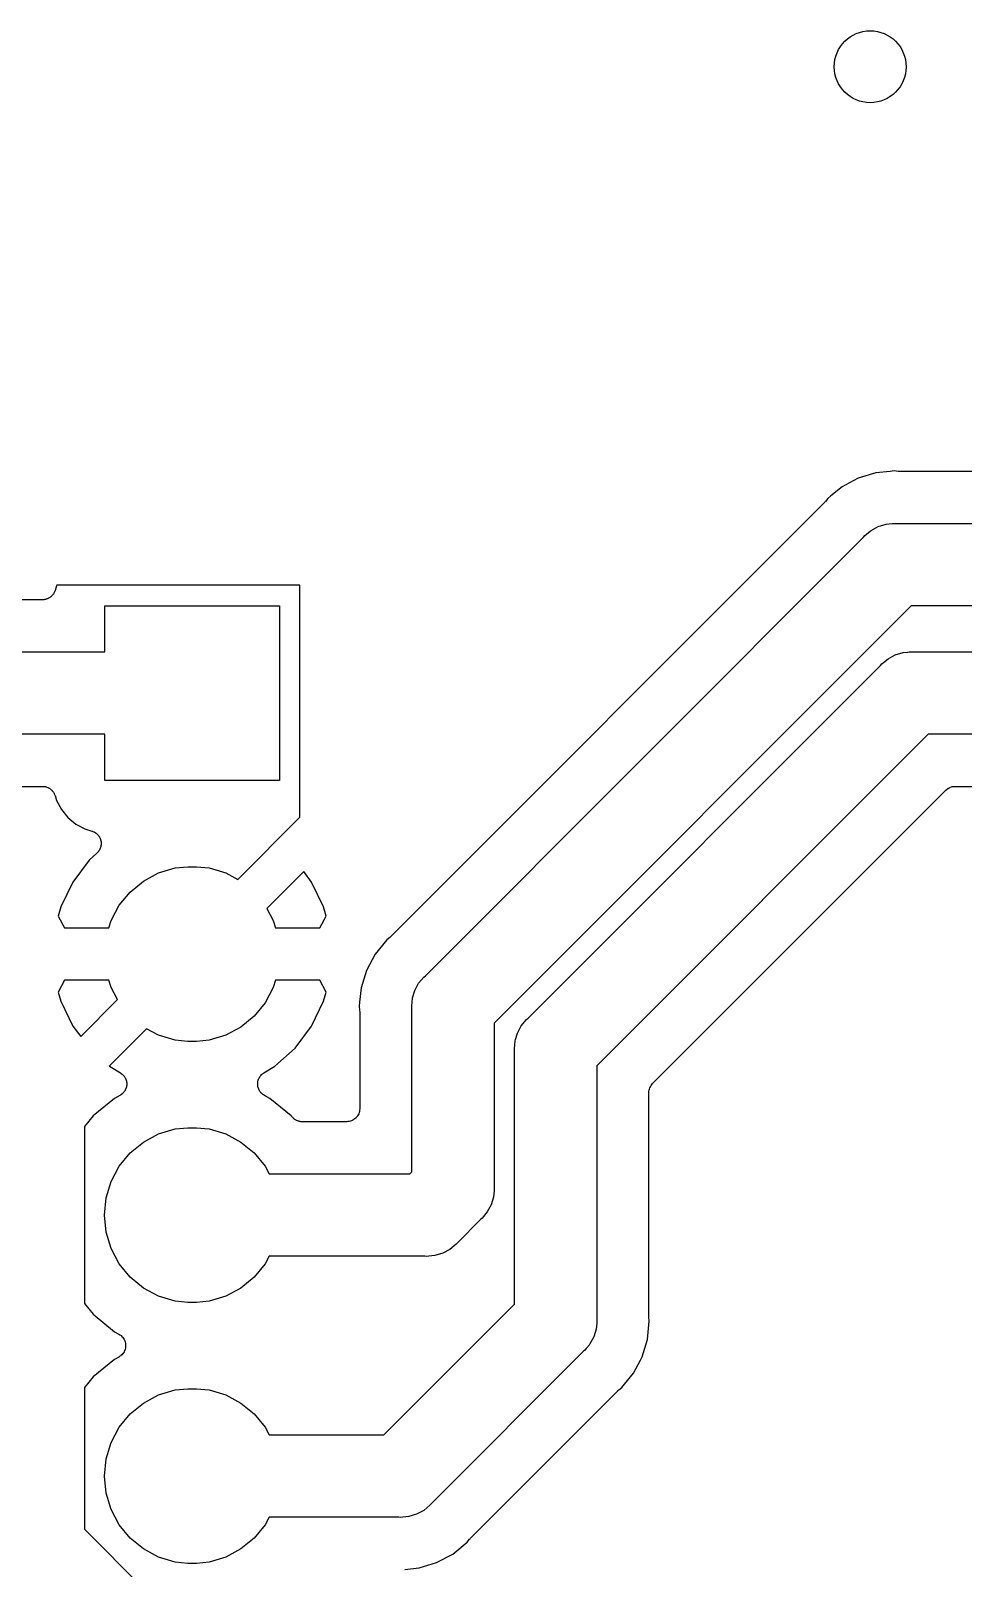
# Model space of a CAD drawing. Extents: x 77 to 164, y -183 to -59.
# Drawn here: x 121.62 to 130.7, y -102.5 to -87.53 of the extents above; entities that cross this region are included whole.
import ezdxf

# ---------------------------------------------------------------- set-up
doc = ezdxf.new("R2010")
doc.units = 0
doc.header["$MEASUREMENT"] = 0
doc.layers.add('BLACK', color=7, linetype='CONTINUOUS')

msp = doc.modelspace()

# ---------------------------------------------------------------- linework, layer by layer
at = {"layer": 'BLACK', "linetype": 'CONTINUOUS'}
for p, q in [((129.849, -91.8361), (129.678, -91.8881)), ((129.988, -91.8224), (129.849, -91.8361)), ((129.989, -91.8224), (129.988, -91.8224)), ((130.027, -91.8186), (129.989, -91.8224)), ((130.065, -91.8224), (130.027, -91.8186)), ((130.071, -91.8224), (130.065, -91.8224)), ((130.076, -91.823), (130.071, -91.8224)), ((130.078, -91.823), (130.076, -91.823)), ((142.562, -91.823), (130.078, -91.823)), ((129.52, -91.9724), (129.412, -92.0614)), ((129.629, -91.9142), (129.52, -91.9724)), ((129.678, -91.8881), (129.629, -91.9142)), ((129.629, -91.9142), (129.629, -91.9142)), ((129.349, -92.1249), (125.124, -96.35)), ((129.352, -92.1208), (129.349, -92.1249)), ((129.356, -92.117), (129.352, -92.1208)), ((129.357, -92.1157), (129.356, -92.117)), ((129.382, -92.0858), (129.357, -92.1157)), ((129.412, -92.0614), (129.382, -92.0858)), ((129.412, -92.0614), (129.412, -92.0614)), ((125.461, -96.7313), (129.73, -92.462)), ((129.73, -92.462), (129.743, -92.4468)), ((129.743, -92.4468), (129.758, -92.4343)), ((129.758, -92.4343), (129.794, -92.4044)), ((129.758, -92.4343), (129.758, -92.4343)), ((129.794, -92.4044), (129.804, -92.3968)), ((129.804, -92.3968), (129.873, -92.3597)), ((129.873, -92.3597), (129.949, -92.3368)), ((129.949, -92.3368), (130.007, -92.331)), ((130.007, -92.331), (130.027, -92.3291)), ((130.007, -92.331), (130.007, -92.331)), ((130.027, -92.3291), (130.047, -92.331)), ((130.047, -92.331), (143.13, -92.331)), ((121.733, -93.072), (120.709, -93.072)), ((121.738, -93.0714), (121.733, -93.072)), ((121.744, -93.0715), (121.738, -93.0714)), ((121.751, -93.0702), (121.744, -93.0715)), ((121.757, -93.0696), (121.751, -93.0702)), ((121.763, -93.0679), (121.757, -93.0696)), ((121.768, -93.0669), (121.763, -93.0679)), ((121.774, -93.0644), (121.768, -93.0669)), ((121.781, -93.0624), (121.774, -93.0644)), ((121.786, -93.0597), (121.781, -93.0624)), ((121.791, -93.0576), (121.786, -93.0597)), ((121.797, -93.0539), (121.791, -93.0576)), ((121.803, -93.0508), (121.797, -93.0539)), ((121.807, -93.0472), (121.803, -93.0508)), ((121.812, -93.0441), (121.807, -93.0472)), ((121.817, -93.0394), (121.812, -93.0441)), ((121.822, -93.0351), (121.817, -93.0394)), ((121.826, -93.0307), (121.822, -93.0351)), ((121.83, -93.0268), (121.826, -93.0307)), ((121.834, -93.0212), (121.83, -93.0268)), ((121.838, -93.016), (121.834, -93.0212)), ((121.841, -93.011), (121.838, -93.016)), ((121.844, -93.0063), (121.841, -93.011)), ((121.846, -93.0001), (121.844, -93.0063)), ((121.85, -92.9942), (121.846, -93.0001)), ((121.851, -92.9888), (121.85, -92.9942)), ((121.854, -92.9836), (121.851, -92.9888)), ((121.868, -92.9347), (121.854, -92.9819)), ((121.854, -92.9819), (121.854, -92.9836)), ((121.871, -92.93), (121.868, -92.9347)), ((124.24, -92.93), (121.871, -92.93)), ((124.24, -95.1872), (124.24, -92.93)), ((122.34, -93.58), (122.34, -93.13)), ((122.34, -93.13), (124.04, -93.13)), ((124.04, -93.13), (124.04, -94.83)), ((130.193, -93.131), (126.13, -97.1937)), ((143.13, -93.131), (130.193, -93.131)), ((120.67, -93.58), (122.34, -93.58)), ((129.923, -93.6833), (129.969, -93.6458)), ((129.969, -93.6458), (130.038, -93.6087)), ((130.038, -93.6087), (130.114, -93.5858)), ((130.114, -93.5858), (130.159, -93.5813)), ((130.159, -93.5813), (130.173, -93.58)), ((130.173, -93.58), (130.192, -93.5781)), ((130.192, -93.5781), (130.212, -93.58)), ((130.212, -93.58), (141.019, -93.58)), ((126.461, -97.1455), (129.895, -93.711)), ((129.895, -93.711), (129.908, -93.6958)), ((129.908, -93.6958), (129.923, -93.6833)), ((129.923, -93.6833), (129.923, -93.6833)), ((122.34, -94.38), (120.816, -94.38)), ((122.34, -94.83), (122.34, -94.38)), ((130.358, -94.38), (127.13, -97.6079)), ((140.873, -94.38), (130.358, -94.38)), ((124.04, -94.83), (122.34, -94.83)), ((121.079, -94.888), (121.733, -94.888)), ((121.733, -94.888), (121.734, -94.888)), ((121.734, -94.888), (121.74, -94.8886)), ((121.74, -94.8886), (121.746, -94.8887)), ((121.746, -94.8887), (121.752, -94.89)), ((121.752, -94.89), (121.759, -94.8908)), ((121.759, -94.8908), (121.764, -94.8925)), ((121.764, -94.8925), (121.77, -94.8936)), ((121.77, -94.8936), (121.776, -94.8962)), ((121.776, -94.8962), (121.783, -94.8983)), ((121.783, -94.8983), (121.788, -94.901)), ((121.788, -94.901), (121.793, -94.9032)), ((121.793, -94.9032), (121.798, -94.907)), ((121.798, -94.907), (121.804, -94.9102)), ((121.804, -94.9102), (121.809, -94.9139)), ((121.809, -94.9139), (121.813, -94.917)), ((121.813, -94.917), (121.818, -94.9218)), ((121.818, -94.9218), (121.823, -94.9261)), ((121.823, -94.9261), (121.827, -94.9306)), ((121.827, -94.9306), (121.831, -94.9346)), ((121.831, -94.9346), (121.835, -94.9402)), ((121.835, -94.9402), (121.839, -94.9455)), ((121.839, -94.9455), (121.841, -94.9505)), ((121.841, -94.9505), (121.845, -94.9552)), ((121.845, -94.9552), (121.847, -94.9615)), ((121.847, -94.9615), (121.85, -94.9674)), ((121.85, -94.9674), (121.852, -94.9729)), ((121.852, -94.9729), (121.854, -94.9781)), ((121.854, -94.9781), (121.868, -95.0253)), ((127.675, -97.7811), (130.531, -94.9252)), ((130.531, -94.9249), (130.532, -94.924)), ((130.531, -94.9252), (130.531, -94.9249)), ((130.531, -94.9249), (130.531, -94.9249)), ((130.531, -94.9249), (130.531, -94.9249)), ((130.532, -94.924), (130.542, -94.9166)), ((130.542, -94.9166), (130.551, -94.9092)), ((130.551, -94.9089), (130.552, -94.9085)), ((130.551, -94.9092), (130.551, -94.9089)), ((130.552, -94.9085), (130.562, -94.9031)), ((130.562, -94.9031), (130.573, -94.8976)), ((130.573, -94.8974), (130.574, -94.8971)), ((130.573, -94.8976), (130.573, -94.8974)), ((130.574, -94.8971), (130.585, -94.8938)), ((130.585, -94.8938), (130.596, -94.8904)), ((130.596, -94.8904), (130.597, -94.8904)), ((130.597, -94.8904), (130.598, -94.8902)), ((130.598, -94.8902), (130.609, -94.8891)), ((130.609, -94.8891), (130.621, -94.888)), ((130.621, -94.888), (140.61, -94.888)), ((121.868, -95.0253), (121.916, -95.1136)), ((121.916, -95.1136), (121.979, -95.1909)), ((121.979, -95.1909), (122.056, -95.2544)), ((122.056, -95.2544), (122.145, -95.3016)), ((122.145, -95.3016), (122.213, -95.3224)), ((123.634, -95.7934), (124.24, -95.1872)), ((122.213, -95.3224), (122.215, -95.323)), ((122.215, -95.323), (122.223, -95.3266)), ((122.223, -95.3266), (122.232, -95.3298)), ((122.232, -95.3298), (122.235, -95.3315)), ((122.235, -95.3315), (122.238, -95.3328)), ((122.238, -95.3328), (122.245, -95.338)), ((122.245, -95.338), (122.253, -95.3428)), ((122.253, -95.3428), (122.256, -95.345)), ((122.256, -95.345), (122.258, -95.3468)), ((122.258, -95.3468), (122.265, -95.3534)), ((122.265, -95.3534), (122.271, -95.3596)), ((122.271, -95.3596), (122.273, -95.3622)), ((122.273, -95.3622), (122.276, -95.3645)), ((122.276, -95.3645), (122.281, -95.3722)), ((122.281, -95.3722), (122.286, -95.3796)), ((122.286, -95.3796), (122.287, -95.3826)), ((122.287, -95.3826), (122.289, -95.3853)), ((122.289, -95.3853), (122.293, -95.3938)), ((122.293, -95.3938), (122.296, -95.4021)), ((122.296, -95.4021), (122.297, -95.4053)), ((122.297, -95.4053), (122.298, -95.4083)), ((122.298, -95.4083), (122.3, -95.4173)), ((122.301, -95.4664), (122.299, -95.4755)), ((122.3, -95.4173), (122.302, -95.4262)), ((122.303, -95.4574), (122.301, -95.4664)), ((122.302, -95.4262), (122.302, -95.4294)), ((122.302, -95.4294), (122.303, -95.4326)), ((122.303, -95.4326), (122.303, -95.4418)), ((122.303, -95.4418), (122.303, -95.451)), ((122.303, -95.451), (122.303, -95.4542)), ((122.303, -95.4542), (122.303, -95.4574)), ((122.187, -95.6057), (122.028, -95.819)), ((122.261, -95.5383), (122.187, -95.6057)), ((122.268, -95.5315), (122.261, -95.5383)), ((122.274, -95.525), (122.268, -95.5315)), ((122.276, -95.5224), (122.274, -95.525)), ((122.278, -95.52), (122.276, -95.5224)), ((122.283, -95.5121), (122.278, -95.52)), ((122.288, -95.5045), (122.283, -95.5121)), ((122.289, -95.5015), (122.288, -95.5045)), ((122.291, -95.4988), (122.289, -95.5015)), ((122.294, -95.4902), (122.291, -95.4988)), ((122.298, -95.4817), (122.294, -95.4902)), ((122.299, -95.4755), (122.298, -95.4785)), ((122.298, -95.4785), (122.298, -95.4817)), ((122.715, -95.8098), (122.863, -95.7309)), ((122.863, -95.7309), (123.023, -95.6823)), ((123.023, -95.6823), (123.148, -95.67)), ((123.148, -95.67), (123.232, -95.67)), ((123.232, -95.67), (123.357, -95.6823)), ((123.357, -95.6823), (123.517, -95.7309)), ((123.517, -95.7309), (123.634, -95.7934)), ((124.276, -95.7167), (123.917, -96.0762)), ((124.352, -95.819), (124.276, -95.7167)), ((122.028, -95.819), (121.912, -96.0619)), ((122.586, -95.9161), (122.715, -95.8098)), ((124.468, -96.0619), (124.352, -95.819)), ((121.912, -96.0619), (121.885, -96.15)), ((122.401, -96.1931), (122.48, -96.0455)), ((122.48, -96.0455), (122.586, -95.9161)), ((124.495, -96.15), (124.468, -96.0619)), ((121.885, -96.15), (121.946, -96.266)), ((122.379, -96.266), (122.401, -96.1931)), ((123.917, -96.0762), (123.979, -96.1931)), ((123.979, -96.1931), (124.001, -96.266)), ((124.434, -96.266), (124.495, -96.15)), ((121.946, -96.266), (122.379, -96.266)), ((124.001, -96.266), (124.434, -96.266)), ((125.115, -96.3584), (125.085, -96.3828)), ((125.118, -96.3546), (125.115, -96.3584)), ((125.123, -96.3512), (125.118, -96.3546)), ((125.124, -96.35), (125.123, -96.3512)), ((125.085, -96.3828), (124.971, -96.5211)), ((124.971, -96.5211), (124.887, -96.6788)), ((121.946, -96.774), (121.885, -96.89)), ((122.379, -96.774), (121.946, -96.774)), ((122.401, -96.8469), (122.379, -96.774)), ((124.001, -96.774), (123.979, -96.8469)), ((124.434, -96.774), (124.001, -96.774)), ((124.495, -96.89), (124.434, -96.774)), ((124.887, -96.6788), (124.835, -96.85)), ((125.359, -96.8742), (125.396, -96.8047)), ((125.396, -96.8047), (125.446, -96.7438)), ((125.446, -96.7438), (125.461, -96.7313)), ((121.885, -96.89), (121.912, -96.9781)), ((122.463, -96.9638), (122.401, -96.8469)), ((123.979, -96.8469), (123.9, -96.9945)), ((124.468, -96.9781), (124.495, -96.89)), ((124.835, -96.85), (124.821, -96.9896)), ((125.328, -97.028), (125.336, -96.9496)), ((125.336, -96.9496), (125.337, -96.9464)), ((125.337, -96.9464), (125.359, -96.8742)), ((121.912, -96.9781), (122.028, -97.221)), ((122.104, -97.3233), (122.463, -96.9638)), ((123.9, -96.9945), (123.794, -97.1239)), ((124.352, -97.221), (124.468, -96.9781)), ((124.821, -96.9896), (124.818, -97.028)), ((124.818, -97.028), (124.821, -97.0664)), ((124.821, -96.9896), (124.821, -96.9896)), ((124.821, -97.0664), (124.822, -97.0681)), ((124.822, -97.0681), (124.821, -97.0735)), ((124.821, -97.0735), (124.822, -97.0788)), ((124.822, -97.0788), (124.822, -98.025)), ((125.33, -97.0476), (125.328, -97.028)), ((125.33, -98.6403), (125.33, -97.0476)), ((122.028, -97.221), (122.104, -97.3233)), ((122.746, -97.2466), (122.382, -97.6106)), ((122.863, -97.3091), (122.746, -97.2466)), ((123.665, -97.2302), (123.517, -97.3091)), ((123.794, -97.1239), (123.665, -97.2302)), ((124.193, -97.4343), (124.352, -97.221)), ((126.13, -97.1937), (126.13, -98.7864)), ((126.359, -97.2884), (126.396, -97.2189)), ((126.396, -97.2189), (126.446, -97.158)), ((126.446, -97.158), (126.461, -97.1455)), ((123.023, -97.3577), (122.863, -97.3091)), ((123.148, -97.37), (123.023, -97.3577)), ((123.232, -97.37), (123.148, -97.37)), ((123.357, -97.3577), (123.232, -97.37)), ((123.517, -97.3091), (123.357, -97.3577)), ((126.328, -97.4422), (126.336, -97.3638)), ((126.336, -97.3638), (126.339, -97.353)), ((126.339, -97.353), (126.359, -97.2884)), ((123.996, -97.6125), (124.193, -97.4343)), ((126.33, -97.4619), (126.328, -97.4422)), ((126.33, -99.9263), (126.33, -97.4619)), ((122.382, -97.6106), (122.384, -97.6125)), ((122.384, -97.6125), (122.491, -97.6757)), ((122.491, -97.6757), (122.492, -97.6766)), ((122.492, -97.6766), (122.499, -97.6822)), ((122.499, -97.6822), (122.507, -97.6873)), ((122.507, -97.6873), (122.509, -97.6896)), ((122.509, -97.6896), (122.512, -97.6916)), ((122.512, -97.6916), (122.518, -97.6985)), ((122.518, -97.6985), (122.524, -97.705)), ((122.524, -97.705), (122.526, -97.7077)), ((122.526, -97.7077), (122.528, -97.7101)), ((122.528, -97.7101), (122.533, -97.718)), ((123.848, -97.7165), (123.853, -97.7087)), ((123.853, -97.7087), (123.855, -97.7063)), ((123.855, -97.7063), (123.857, -97.7036)), ((123.857, -97.7036), (123.863, -97.6972)), ((123.863, -97.6972), (123.87, -97.6904)), ((123.87, -97.6904), (123.872, -97.6885)), ((123.872, -97.6885), (123.874, -97.6862)), ((123.874, -97.6862), (123.882, -97.6811)), ((123.882, -97.6811), (123.889, -97.6757)), ((123.889, -97.6757), (123.996, -97.6125)), ((127.13, -97.6079), (127.13, -100.072)), ((122.529, -97.8579), (122.524, -97.8655)), ((122.534, -97.8506), (122.529, -97.8579)), ((122.533, -97.718), (122.538, -97.7257)), ((122.536, -97.8476), (122.534, -97.8506)), ((122.537, -97.845), (122.536, -97.8476)), ((122.541, -97.8365), (122.537, -97.845)), ((122.538, -97.7257), (122.539, -97.7287)), ((122.539, -97.7287), (122.541, -97.7315)), ((122.541, -97.7315), (122.544, -97.7402)), ((122.545, -97.8282), (122.541, -97.8365)), ((122.544, -97.7402), (122.547, -97.7487)), ((122.546, -97.8251), (122.545, -97.8282)), ((122.547, -97.8221), (122.546, -97.8251)), ((122.547, -97.7487), (122.548, -97.7518)), ((122.549, -97.8131), (122.547, -97.8221)), ((122.548, -97.7518), (122.549, -97.7549)), ((122.549, -97.7549), (122.55, -97.764)), ((122.551, -97.8042), (122.549, -97.8131)), ((122.55, -97.764), (122.552, -97.773)), ((122.552, -97.7978), (122.551, -97.801)), ((122.551, -97.801), (122.551, -97.8042)), ((122.552, -97.773), (122.552, -97.7762)), ((122.552, -97.7762), (122.552, -97.7794)), ((122.552, -97.7794), (122.552, -97.7886)), ((122.552, -97.7886), (122.552, -97.7978)), ((123.828, -97.7712), (123.83, -97.7623)), ((123.828, -97.7745), (123.828, -97.7712)), ((123.828, -97.7777), (123.828, -97.7745)), ((123.828, -97.7869), (123.828, -97.7777)), ((123.828, -97.796), (123.828, -97.7869)), ((123.829, -97.7992), (123.828, -97.796)), ((123.829, -97.8024), (123.829, -97.7992)), ((123.831, -97.8114), (123.829, -97.8024)), ((123.83, -97.7623), (123.831, -97.7532)), ((123.831, -97.7532), (123.833, -97.7501)), ((123.833, -97.8204), (123.831, -97.8114)), ((123.833, -97.747), (123.837, -97.7385)), ((123.833, -97.7501), (123.833, -97.747)), ((123.834, -97.8234), (123.833, -97.8204)), ((123.835, -97.8265), (123.834, -97.8234)), ((123.838, -97.8349), (123.835, -97.8265)), ((123.837, -97.7385), (123.84, -97.7299)), ((123.842, -97.8434), (123.838, -97.8349)), ((123.84, -97.7299), (123.842, -97.7271)), ((123.842, -97.7271), (123.843, -97.7242)), ((123.844, -97.8461), (123.842, -97.8434)), ((123.843, -97.7242), (123.848, -97.7165)), ((123.845, -97.849), (123.844, -97.8461)), ((123.85, -97.8565), (123.845, -97.849)), ((123.855, -97.8642), (123.85, -97.8565)), ((127.638, -97.8692), (127.639, -97.8575)), ((127.639, -97.8575), (127.641, -97.8458)), ((127.641, -97.8445), (127.644, -97.8333)), ((127.641, -97.8452), (127.641, -97.8445)), ((127.641, -97.8458), (127.641, -97.8452)), ((127.644, -97.8333), (127.648, -97.8221)), ((127.648, -97.8209), (127.654, -97.8106)), ((127.648, -97.8215), (127.648, -97.8209)), ((127.648, -97.8221), (127.648, -97.8215)), ((127.654, -97.8106), (127.659, -97.8003)), ((127.659, -97.8003), (127.66, -97.7998)), ((127.66, -97.7992), (127.668, -97.7902)), ((127.66, -97.7998), (127.66, -97.7992)), ((127.668, -97.7902), (127.675, -97.7811)), ((122.432, -97.9254), (122.225, -98.0951)), ((122.485, -97.8968), (122.432, -97.9254)), ((122.493, -97.8917), (122.485, -97.8968)), ((122.501, -97.887), (122.493, -97.8917)), ((122.503, -97.8848), (122.501, -97.887)), ((122.506, -97.883), (122.503, -97.8848)), ((122.513, -97.8766), (122.506, -97.883)), ((122.519, -97.8704), (122.513, -97.8766)), ((122.521, -97.8678), (122.519, -97.8704)), ((122.524, -97.8655), (122.521, -97.8678)), ((123.858, -97.8665), (123.855, -97.8642)), ((123.859, -97.8691), (123.858, -97.8665)), ((123.866, -97.8753), (123.859, -97.8691)), ((123.873, -97.8819), (123.866, -97.8753)), ((123.875, -97.8837), (123.873, -97.8819)), ((123.878, -97.8859), (123.875, -97.8837)), ((123.885, -97.8907), (123.878, -97.8859)), ((123.893, -97.896), (123.885, -97.8907)), ((123.895, -97.8968), (123.893, -97.896)), ((123.948, -97.9254), (123.895, -97.8968)), ((124.155, -98.0951), (123.948, -97.9254)), ((127.638, -97.8705), (127.638, -97.8692)), ((127.638, -97.8709), (127.638, -97.8705)), ((127.638, -97.8705), (127.638, -97.8705)), ((127.638, -97.8705), (127.638, -97.8705)), ((127.638, -100.041), (127.638, -97.8709)), ((122.225, -98.0951), (122.14, -98.1988)), ((124.163, -98.1056), (124.155, -98.0951)), ((124.167, -98.1095), (124.163, -98.1056)), ((124.171, -98.1139), (124.167, -98.1095)), ((124.176, -98.1183), (124.171, -98.1139)), ((124.181, -98.1231), (124.176, -98.1183)), ((124.186, -98.1262), (124.181, -98.1231)), ((124.19, -98.1298), (124.186, -98.1262)), ((124.196, -98.1331), (124.19, -98.1298)), ((124.202, -98.1369), (124.196, -98.1331)), ((124.207, -98.139), (124.202, -98.1369)), ((124.212, -98.1417), (124.207, -98.139)), ((124.218, -98.1438), (124.212, -98.1417)), ((124.224, -98.1464), (124.218, -98.1438)), ((124.23, -98.1475), (124.224, -98.1464)), ((124.235, -98.1492), (124.23, -98.1475)), ((124.242, -98.15), (124.235, -98.1492)), ((124.249, -98.1513), (124.242, -98.15)), ((124.254, -98.1514), (124.249, -98.1513)), ((124.26, -98.152), (124.254, -98.1514)), ((124.262, -98.152), (124.26, -98.152)), ((124.695, -98.152), (124.262, -98.152)), ((124.707, -98.1508), (124.695, -98.152)), ((124.719, -98.1497), (124.707, -98.1508)), ((124.72, -98.1496), (124.719, -98.1496)), ((124.719, -98.1496), (124.719, -98.1497)), ((124.731, -98.1461), (124.72, -98.1496)), ((124.743, -98.1428), (124.731, -98.1461)), ((124.754, -98.1368), (124.743, -98.1424)), ((124.743, -98.1424), (124.743, -98.1425)), ((124.743, -98.1425), (124.743, -98.1428)), ((124.765, -98.1313), (124.754, -98.1368)), ((124.775, -98.1232), (124.765, -98.1308)), ((124.765, -98.1308), (124.765, -98.131)), ((124.765, -98.131), (124.765, -98.1313)), ((124.784, -98.1157), (124.775, -98.1232)), ((124.792, -98.1059), (124.784, -98.1151)), ((124.784, -98.1151), (124.784, -98.1154)), ((124.784, -98.1154), (124.784, -98.1157)), ((124.8, -98.0968), (124.792, -98.1059)), ((124.806, -98.0854), (124.8, -98.096)), ((124.8, -98.096), (124.8, -98.0964)), ((124.8, -98.0964), (124.8, -98.0968)), ((124.812, -98.075), (124.806, -98.0854)), ((124.816, -98.0628), (124.812, -98.0742)), ((124.812, -98.0742), (124.812, -98.0746)), ((124.812, -98.0746), (124.812, -98.075)), ((124.819, -98.0514), (124.816, -98.0628)), ((124.821, -98.0387), (124.819, -98.0505)), ((124.819, -98.0505), (124.819, -98.051)), ((124.819, -98.051), (124.819, -98.0514)), ((124.822, -98.0268), (124.821, -98.0387)), ((124.822, -98.025), (124.822, -98.0259)), ((124.822, -98.0259), (124.822, -98.0259)), ((124.822, -98.0259), (124.822, -98.0259)), ((124.822, -98.0259), (124.822, -98.0268)), ((122.14, -98.1988), (122.14, -99.9212)), ((122.715, -98.3498), (122.863, -98.2709)), ((122.863, -98.2709), (123.023, -98.2223)), ((123.023, -98.2223), (123.148, -98.21)), ((123.148, -98.21), (123.232, -98.21)), ((123.232, -98.21), (123.357, -98.2223)), ((123.357, -98.2223), (123.517, -98.2709)), ((123.517, -98.2709), (123.665, -98.3498)), ((122.48, -98.5855), (122.586, -98.4561)), ((122.586, -98.4561), (122.715, -98.3498)), ((123.665, -98.3498), (123.794, -98.4561)), ((123.794, -98.4561), (123.9, -98.5855)), ((122.401, -98.7331), (122.48, -98.5855)), ((123.9, -98.5855), (123.94, -98.66)), ((122.352, -98.8934), (122.401, -98.7331)), ((123.94, -98.66), (125.31, -98.66)), ((125.31, -98.66), (125.33, -98.6403)), ((122.336, -99.06), (122.352, -98.8934)), ((126.124, -98.8844), (126.101, -98.9598)), ((126.13, -98.8256), (126.124, -98.8844)), ((126.13, -98.7864), (126.132, -98.806)), ((126.132, -98.806), (126.13, -98.8256)), ((126.13, -98.8256), (126.13, -98.8256)), ((126.064, -99.0293), (126.014, -99.0902)), ((126.101, -98.9598), (126.064, -99.0293)), ((122.352, -99.2266), (122.336, -99.06)), ((125.999, -99.1027), (125.773, -99.3289)), ((126.014, -99.0902), (125.999, -99.1027)), ((122.401, -99.3869), (122.352, -99.2266)), ((125.76, -99.3442), (125.699, -99.3942)), ((125.773, -99.3289), (125.76, -99.3442)), ((122.48, -99.5345), (122.401, -99.3869)), ((123.94, -99.46), (123.9, -99.5345)), ((125.456, -99.46), (123.94, -99.46)), ((125.476, -99.4619), (125.456, -99.46)), ((125.496, -99.46), (125.476, -99.4619)), ((125.554, -99.4542), (125.496, -99.46)), ((125.496, -99.46), (125.496, -99.46)), ((125.63, -99.4313), (125.554, -99.4542)), ((125.699, -99.3942), (125.63, -99.4313)), ((122.586, -99.6639), (122.48, -99.5345)), ((123.9, -99.5345), (123.794, -99.6639)), ((122.715, -99.7702), (122.586, -99.6639)), ((122.863, -99.8491), (122.715, -99.7702)), ((123.665, -99.7702), (123.517, -99.8491)), ((123.794, -99.6639), (123.665, -99.7702)), ((122.14, -99.9212), (122.225, -100.025)), ((123.023, -99.8977), (122.863, -99.8491)), ((123.148, -99.91), (123.023, -99.8977)), ((123.232, -99.91), (123.148, -99.91)), ((123.357, -99.8977), (123.232, -99.91)), ((123.517, -99.8491), (123.357, -99.8977)), ((125.056, -101.2), (126.33, -99.9263)), ((122.225, -100.025), (122.432, -100.195)), ((127.13, -100.072), (127.132, -100.092)), ((127.132, -100.092), (127.13, -100.112)), ((127.639, -100.046), (127.638, -100.041)), ((127.638, -100.052), (127.639, -100.046)), ((127.639, -100.054), (127.638, -100.052)), ((127.642, -100.092), (127.639, -100.054)), ((127.639, -100.13), (127.642, -100.092)), ((122.432, -100.195), (122.476, -100.218)), ((122.476, -100.218), (122.477, -100.219)), ((122.477, -100.219), (122.477, -100.219)), ((122.477, -100.219), (122.477, -100.219)), ((122.477, -100.219), (122.477, -100.219)), ((122.477, -100.219), (122.487, -100.226)), ((122.487, -100.226), (122.497, -100.233)), ((122.497, -100.233), (122.497, -100.233)), ((122.497, -100.233), (122.498, -100.233)), ((122.498, -100.233), (122.506, -100.242)), ((122.506, -100.242), (122.515, -100.25)), ((122.515, -100.25), (122.515, -100.25)), ((122.515, -100.25), (122.515, -100.251)), ((122.515, -100.251), (122.522, -100.261)), ((127.101, -100.246), (127.064, -100.315)), ((127.124, -100.17), (127.101, -100.246)), ((127.13, -100.112), (127.124, -100.17)), ((127.13, -100.112), (127.13, -100.112)), ((127.625, -100.27), (127.639, -100.13)), ((127.639, -100.13), (127.639, -100.13)), ((122.521, -100.401), (122.514, -100.411)), ((122.527, -100.391), (122.521, -100.401)), ((122.522, -100.261), (122.528, -100.271)), ((122.528, -100.39), (122.527, -100.39)), ((122.527, -100.39), (122.527, -100.391)), ((122.528, -100.271), (122.528, -100.271)), ((122.528, -100.271), (122.528, -100.271)), ((122.528, -100.271), (122.533, -100.283)), ((122.532, -100.379), (122.528, -100.39)), ((122.537, -100.368), (122.532, -100.379)), ((122.533, -100.283), (122.538, -100.294)), ((122.54, -100.355), (122.537, -100.367)), ((122.537, -100.367), (122.537, -100.368)), ((122.537, -100.368), (122.537, -100.368)), ((122.538, -100.294), (122.538, -100.294)), ((122.538, -100.294), (122.538, -100.294)), ((122.538, -100.294), (122.54, -100.306)), ((122.54, -100.306), (122.542, -100.318)), ((122.542, -100.344), (122.54, -100.355)), ((122.542, -100.318), (122.542, -100.318)), ((122.542, -100.318), (122.542, -100.319)), ((122.542, -100.319), (122.542, -100.331)), ((122.542, -100.331), (122.542, -100.343)), ((122.542, -100.343), (122.542, -100.343)), ((122.542, -100.343), (122.542, -100.344)), ((126.999, -100.389), (125.519, -101.869)), ((127.014, -100.376), (126.999, -100.389)), ((127.028, -100.36), (127.014, -100.376)), ((127.056, -100.326), (127.028, -100.36)), ((127.064, -100.315), (127.056, -100.326)), ((127.573, -100.441), (127.625, -100.27)), ((122.432, -100.465), (122.225, -100.635)), ((122.476, -100.442), (122.432, -100.465)), ((122.486, -100.435), (122.476, -100.442)), ((122.496, -100.429), (122.486, -100.435)), ((122.505, -100.42), (122.496, -100.428)), ((122.496, -100.428), (122.496, -100.428)), ((122.496, -100.428), (122.496, -100.429)), ((122.513, -100.411), (122.505, -100.42)), ((122.514, -100.411), (122.513, -100.411)), ((122.514, -100.411), (122.514, -100.411)), ((127.489, -100.599), (127.556, -100.473)), ((127.556, -100.473), (127.573, -100.441)), ((127.556, -100.473), (127.556, -100.473)), ((122.225, -100.635), (122.14, -100.739)), ((127.4, -100.707), (127.489, -100.599)), ((122.14, -100.739), (122.14, -102.117)), ((122.715, -100.89), (122.863, -100.811)), ((122.863, -100.811), (123.023, -100.762)), ((123.023, -100.762), (123.148, -100.75)), ((123.148, -100.75), (123.232, -100.75)), ((123.232, -100.75), (123.357, -100.762)), ((123.357, -100.762), (123.517, -100.811)), ((123.517, -100.811), (123.665, -100.89)), ((125.9, -102.206), (127.336, -100.77)), ((127.336, -100.77), (127.337, -100.769)), ((127.337, -100.769), (127.342, -100.765)), ((127.342, -100.765), (127.345, -100.762)), ((127.345, -100.762), (127.375, -100.737)), ((127.375, -100.737), (127.4, -100.707)), ((127.4, -100.707), (127.4, -100.707)), ((122.48, -101.125), (122.586, -100.996)), ((122.586, -100.996), (122.715, -100.89)), ((123.665, -100.89), (123.794, -100.996)), ((123.794, -100.996), (123.9, -101.125)), ((122.401, -101.273), (122.48, -101.125)), ((123.9, -101.125), (123.94, -101.2)), ((122.352, -101.433), (122.401, -101.273)), ((123.94, -101.2), (125.056, -101.2)), ((122.336, -101.6), (122.352, -101.433)), ((122.352, -101.767), (122.336, -101.6)), ((122.401, -101.927), (122.352, -101.767)), ((125.506, -101.884), (125.445, -101.934)), ((125.519, -101.869), (125.506, -101.884)), ((122.48, -102.075), (122.401, -101.927)), ((123.94, -102), (123.9, -102.075)), ((125.202, -102), (123.94, -102)), ((125.222, -102.002), (125.202, -102)), ((125.242, -102), (125.222, -102.002)), ((125.3, -101.994), (125.242, -102)), ((125.242, -102), (125.242, -102)), ((125.376, -101.971), (125.3, -101.994)), ((125.445, -101.934), (125.376, -101.971)), ((122.14, -102.117), (122.713, -102.69)), ((122.586, -102.204), (122.48, -102.075)), ((123.9, -102.075), (123.794, -102.204)), ((122.715, -102.31), (122.586, -102.204)), ((122.863, -102.389), (122.715, -102.31)), ((123.665, -102.31), (123.517, -102.389)), ((123.794, -102.204), (123.665, -102.31)), ((125.729, -102.359), (125.867, -102.245)), ((125.867, -102.245), (125.892, -102.215)), ((125.892, -102.215), (125.893, -102.214)), ((125.893, -102.214), (125.897, -102.21)), ((125.897, -102.21), (125.9, -102.206)), ((123.023, -102.438), (122.863, -102.389)), ((123.148, -102.45), (123.023, -102.438)), ((123.232, -102.45), (123.148, -102.45)), ((123.357, -102.438), (123.232, -102.45)), ((123.517, -102.389), (123.357, -102.438)), ((125.261, -102.509), (125.4, -102.495)), ((125.4, -102.495), (125.571, -102.443)), ((125.571, -102.443), (125.729, -102.359))]:
    msp.add_line(p, q, dxfattribs=at)
at = {"layer": 'BLACK'}
msp.add_circle((129.794, -87.884), 0.35, dxfattribs=at)

doc.saveas('drawing.dxf')
